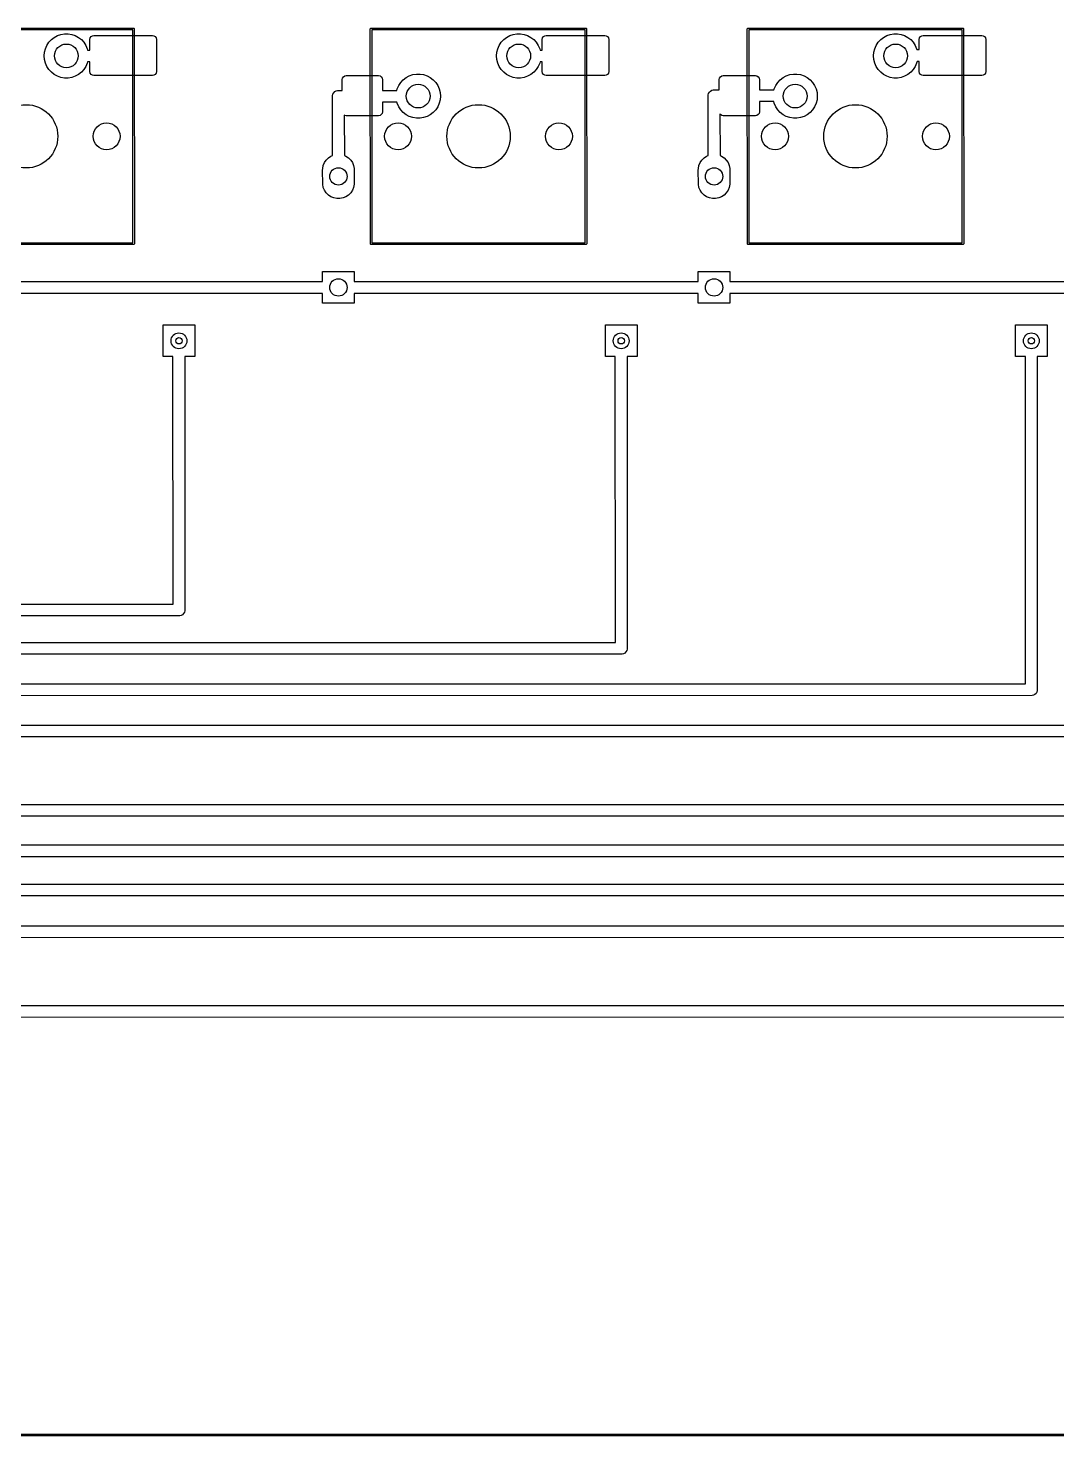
# Model space of a CAD drawing. Extents: x 12 to 499, y -206 to -17.
# Drawn here: x 132.7 to 197.7, y -206.3 to -117.4 of the extents above; entities that cross this region are included whole.
import ezdxf

# ---------------------------------------------------------------- set-up
doc = ezdxf.new("R2010")
doc.units = 0
doc.layers.add('BLACK', color=7, linetype='CONTINUOUS')

msp = doc.modelspace()

# ---------------------------------------------------------------- linework, layer by layer
at = {"layer": 'BLACK', "linetype": 'CONTINUOUS'}
for p, q in [((125.785676, -117.40881), (139.37481, -117.405004)), ((139.37481, -117.405004), (139.393944, -117.40881)), ((154.360676, -117.40881), (167.94981, -117.405004)), ((167.94981, -117.405004), (167.968944, -117.40881)), ((178.173176, -117.40881), (191.76231, -117.405004)), ((191.76231, -117.405004), (191.781444, -117.40881)), ((139.324822, -117.501217), (125.851023, -117.504991)), ((134.025013, -118.300106), (134.181616, -118.129991)), ((134.181616, -118.129991), (134.364083, -117.987971)), ((134.364083, -117.987971), (134.567436, -117.877921)), ((134.567436, -117.877921), (134.78613, -117.802844)), ((134.78613, -117.802844), (135.014199, -117.764786)), ((135.014199, -117.764786), (135.245421, -117.764786)), ((135.245421, -117.764786), (135.47349, -117.802844)), ((135.47349, -117.802844), (135.692184, -117.877921)), ((135.692184, -117.877921), (135.895537, -117.987971)), ((135.895537, -117.987971), (136.078004, -118.129991)), ((136.078004, -118.129991), (136.234607, -118.300106)), ((136.61581, -118.119004), (136.635145, -118.021802)), ((136.61581, -118.786857), (136.61581, -118.119004)), ((136.635145, -118.021802), (136.690205, -117.939399)), ((136.690205, -117.939399), (136.772608, -117.884339)), ((136.772608, -117.884339), (136.86981, -117.865004)), ((136.86981, -117.865004), (140.56181, -117.865004)), ((139.328596, -130.975016), (139.324822, -117.501217)), ((139.393944, -117.40881), (139.421004, -117.43587)), ((139.421004, -117.43587), (139.42481, -131.025004)), ((140.56181, -117.865004), (140.659012, -117.884339)), ((140.659012, -117.884339), (140.741415, -117.939399)), ((140.741415, -117.939399), (140.796475, -118.021802)), ((140.796475, -118.021802), (140.81581, -118.119004)), ((140.81581, -118.119004), (140.81581, -120.151004)), ((154.32981, -117.455004), (154.333616, -117.43587)), ((154.333616, -131.044138), (154.32981, -117.455004)), ((154.333616, -117.43587), (154.360676, -117.40881)), ((167.899822, -117.501217), (154.426023, -117.504991)), ((154.426023, -117.504991), (154.429797, -130.97879)), ((162.600013, -118.300106), (162.756616, -118.129991)), ((162.756616, -118.129991), (162.939083, -117.987971)), ((162.939083, -117.987971), (163.142436, -117.877921)), ((163.142436, -117.877921), (163.36113, -117.802844)), ((163.36113, -117.802844), (163.589199, -117.764786)), ((163.589199, -117.764786), (163.820421, -117.764786)), ((163.820421, -117.764786), (164.04849, -117.802844)), ((164.04849, -117.802844), (164.267184, -117.877921)), ((164.267184, -117.877921), (164.470537, -117.987971)), ((164.470537, -117.987971), (164.653004, -118.129991)), ((164.653004, -118.129991), (164.809607, -118.300106)), ((165.19081, -118.119004), (165.210145, -118.021802)), ((165.19081, -118.786847), (165.19081, -118.119004)), ((165.210145, -118.021802), (165.265205, -117.939399)), ((165.265205, -117.939399), (165.347608, -117.884339)), ((165.347608, -117.884339), (165.44481, -117.865004)), ((165.44481, -117.865004), (169.13681, -117.865004)), ((167.903596, -130.975016), (167.899822, -117.501217)), ((167.968944, -117.40881), (167.996004, -117.43587)), ((167.996004, -117.43587), (167.99981, -131.025004)), ((169.13681, -117.865004), (169.234012, -117.884339)), ((169.234012, -117.884339), (169.316415, -117.939399)), ((169.316415, -117.939399), (169.371475, -118.021802)), ((169.371475, -118.021802), (169.39081, -118.119004)), ((169.39081, -118.119004), (169.39081, -120.151004)), ((178.14231, -117.455004), (178.146116, -117.43587)), ((178.146116, -131.044138), (178.14231, -117.455004)), ((178.146116, -117.43587), (178.173176, -117.40881)), ((191.712322, -117.501217), (178.238523, -117.504991)), ((178.238523, -117.504991), (178.242297, -130.97879)), ((186.412513, -118.300106), (186.569116, -118.129991)), ((186.569116, -118.129991), (186.751583, -117.987971)), ((186.751583, -117.987971), (186.954936, -117.877921)), ((186.954936, -117.877921), (187.17363, -117.802844)), ((187.17363, -117.802844), (187.401699, -117.764786)), ((187.401699, -117.764786), (187.632921, -117.764786)), ((187.632921, -117.764786), (187.86099, -117.802844)), ((187.86099, -117.802844), (188.079684, -117.877921)), ((188.079684, -117.877921), (188.283037, -117.987971)), ((188.283037, -117.987971), (188.465504, -118.129991)), ((188.465504, -118.129991), (188.622107, -118.300106)), ((189.00331, -118.119004), (189.022645, -118.021802)), ((189.00331, -118.761857), (189.00331, -118.119004)), ((189.022645, -118.021802), (189.077705, -117.939399)), ((189.077705, -117.939399), (189.160108, -117.884339)), ((189.160108, -117.884339), (189.25731, -117.865004)), ((189.25731, -117.865004), (192.94931, -117.865004)), ((191.716096, -130.975016), (191.712322, -117.501217)), ((191.781444, -117.40881), (191.808504, -117.43587)), ((191.808504, -117.43587), (191.81231, -131.025004)), ((192.94931, -117.865004), (193.046512, -117.884339)), ((193.046512, -117.884339), (193.128915, -117.939399)), ((193.128915, -117.939399), (193.183975, -118.021802)), ((193.183975, -118.021802), (193.20331, -118.119004)), ((193.20331, -118.119004), (193.20331, -120.151004)), ((133.72981, -119.160004), (133.748904, -118.929572)), ((133.748904, -119.390436), (133.72981, -119.160004)), ((133.748904, -118.929572), (133.805666, -118.705425)), ((133.805666, -118.705425), (133.898547, -118.493678)), ((133.898547, -118.493678), (134.025013, -118.300106)), ((136.234607, -118.300106), (136.361073, -118.493678)), ((136.361073, -118.493678), (136.453954, -118.705425)), ((136.453954, -118.705425), (136.474607, -118.786981)), ((136.474607, -118.786981), (136.61581, -118.786857)), ((162.30481, -119.160004), (162.323904, -118.929572)), ((162.323904, -119.390436), (162.30481, -119.160004)), ((162.323904, -118.929572), (162.380666, -118.705425)), ((162.380666, -118.705425), (162.473547, -118.493678)), ((162.473547, -118.493678), (162.600013, -118.300106)), ((164.809607, -118.300106), (164.936073, -118.493678)), ((164.936073, -118.493678), (165.028954, -118.705425)), ((165.028954, -118.705425), (165.049604, -118.786973)), ((165.049604, -118.786973), (165.19081, -118.786847)), ((186.11731, -119.160004), (186.136404, -118.929572)), ((186.136404, -119.390436), (186.11731, -119.160004)), ((186.136404, -118.929572), (186.193166, -118.705425)), ((186.193166, -118.705425), (186.286047, -118.493678)), ((186.286047, -118.493678), (186.412513, -118.300106)), ((188.622107, -118.300106), (188.748573, -118.493678)), ((188.748573, -118.493678), (188.841454, -118.705425)), ((188.841454, -118.705425), (188.855777, -118.761987)), ((188.855777, -118.761987), (189.00331, -118.761857)), ((133.805666, -119.614583), (133.748904, -119.390436)), ((133.898547, -119.82633), (133.805666, -119.614583)), ((134.025013, -120.019902), (133.898547, -119.82633)), ((134.181616, -120.190017), (134.025013, -120.019902)), ((136.234607, -120.019902), (136.078004, -120.190017)), ((136.361073, -119.82633), (136.234607, -120.019902)), ((136.453954, -119.614583), (136.361073, -119.82633)), ((136.474406, -119.533817), (136.453954, -119.614583)), ((136.61581, -119.533692), (136.474406, -119.533817)), ((136.61581, -120.151004), (136.61581, -119.533692)), ((162.380666, -119.614583), (162.323904, -119.390436)), ((162.473547, -119.82633), (162.380666, -119.614583)), ((162.600013, -120.019902), (162.473547, -119.82633)), ((162.756616, -120.190017), (162.600013, -120.019902)), ((164.809607, -120.019902), (164.653004, -120.190017)), ((164.936073, -119.82633), (164.809607, -120.019902)), ((165.028954, -119.614583), (164.936073, -119.82633)), ((165.049408, -119.533809), (165.028954, -119.614583)), ((165.19081, -119.533683), (165.049408, -119.533809)), ((165.19081, -120.151004), (165.19081, -119.533683)), ((186.193166, -119.614583), (186.136404, -119.390436)), ((186.286047, -119.82633), (186.193166, -119.614583)), ((186.412513, -120.019902), (186.286047, -119.82633)), ((186.569116, -120.190017), (186.412513, -120.019902)), ((188.622107, -120.019902), (188.465504, -120.190017)), ((188.748573, -119.82633), (188.622107, -120.019902)), ((188.841454, -119.614583), (188.748573, -119.82633)), ((188.868239, -119.508811), (188.841454, -119.614583)), ((189.00331, -119.508692), (188.868239, -119.508811)), ((189.00331, -120.151004), (189.00331, -119.508692)), ((134.364083, -120.332037), (134.181616, -120.190017)), ((134.567436, -120.442087), (134.364083, -120.332037)), ((134.78613, -120.517164), (134.567436, -120.442087)), ((135.014199, -120.555222), (134.78613, -120.517164)), ((135.245421, -120.555222), (135.014199, -120.555222)), ((135.47349, -120.517164), (135.245421, -120.555222)), ((135.692184, -120.442087), (135.47349, -120.517164)), ((135.895537, -120.332037), (135.692184, -120.442087)), ((136.078004, -120.190017), (135.895537, -120.332037)), ((136.635145, -120.248206), (136.61581, -120.151004)), ((136.690205, -120.330609), (136.635145, -120.248206)), ((136.772608, -120.385669), (136.690205, -120.330609)), ((136.86981, -120.405004), (136.772608, -120.385669)), ((140.56181, -120.405004), (136.86981, -120.405004)), ((140.659012, -120.385669), (140.56181, -120.405004)), ((140.741415, -120.330609), (140.659012, -120.385669)), ((140.796475, -120.248206), (140.741415, -120.330609)), ((140.81581, -120.151004), (140.796475, -120.248206)), ((152.55881, -120.659004), (152.578145, -120.561802)), ((152.55881, -121.338424), (152.55881, -120.659004)), ((152.578145, -120.561802), (152.633205, -120.479399)), ((152.633205, -120.479399), (152.715608, -120.424339)), ((152.715608, -120.424339), (152.81281, -120.405004)), ((152.81281, -120.405004), (154.84481, -120.405004)), ((154.84481, -120.405004), (154.942012, -120.424339)), ((154.942012, -120.424339), (155.024415, -120.479399)), ((155.024415, -120.479399), (155.079475, -120.561802)), ((155.079475, -120.561802), (155.09881, -120.659004)), ((155.09881, -120.659004), (155.09881, -121.336822)), ((156.123547, -121.033678), (156.250013, -120.840106)), ((156.250013, -120.840106), (156.406616, -120.669991)), ((156.406616, -120.669991), (156.589083, -120.527971)), ((156.589083, -120.527971), (156.792436, -120.417921)), ((156.792436, -120.417921), (157.01113, -120.342844)), ((157.01113, -120.342844), (157.239199, -120.304786)), ((157.239199, -120.304786), (157.470421, -120.304786)), ((157.470421, -120.304786), (157.69849, -120.342844)), ((157.69849, -120.342844), (157.917184, -120.417921)), ((157.917184, -120.417921), (158.120537, -120.527971)), ((158.120537, -120.527971), (158.303004, -120.669991)), ((158.303004, -120.669991), (158.459607, -120.840106)), ((158.459607, -120.840106), (158.586073, -121.033678)), ((162.939083, -120.332037), (162.756616, -120.190017)), ((163.142436, -120.442087), (162.939083, -120.332037)), ((163.36113, -120.517164), (163.142436, -120.442087)), ((163.589199, -120.555222), (163.36113, -120.517164)), ((163.820421, -120.555222), (163.589199, -120.555222)), ((164.04849, -120.517164), (163.820421, -120.555222)), ((164.267184, -120.442087), (164.04849, -120.517164)), ((164.470537, -120.332037), (164.267184, -120.442087)), ((164.653004, -120.190017), (164.470537, -120.332037)), ((165.210145, -120.248206), (165.19081, -120.151004)), ((165.265205, -120.330609), (165.210145, -120.248206)), ((165.347608, -120.385669), (165.265205, -120.330609)), ((165.44481, -120.405004), (165.347608, -120.385669)), ((169.13681, -120.405004), (165.44481, -120.405004)), ((169.234012, -120.385669), (169.13681, -120.405004)), ((169.316415, -120.330609), (169.234012, -120.385669)), ((169.371475, -120.248206), (169.316415, -120.330609)), ((169.39081, -120.151004), (169.371475, -120.248206)), ((176.37131, -120.659004), (176.390645, -120.561802)), ((176.37131, -121.302481), (176.37131, -120.659004)), ((176.390645, -120.561802), (176.445705, -120.479399)), ((176.445705, -120.479399), (176.528108, -120.424339)), ((176.528108, -120.424339), (176.62531, -120.405004)), ((176.62531, -120.405004), (178.65731, -120.405004)), ((178.65731, -120.405004), (178.754512, -120.424339)), ((178.754512, -120.424339), (178.836915, -120.479399)), ((178.836915, -120.479399), (178.891975, -120.561802)), ((178.891975, -120.561802), (178.91131, -120.659004)), ((178.91131, -120.659004), (178.91131, -121.302028)), ((179.936047, -121.033678), (180.062513, -120.840106)), ((180.062513, -120.840106), (180.219116, -120.669991)), ((180.219116, -120.669991), (180.401583, -120.527971)), ((180.401583, -120.527971), (180.604936, -120.417921)), ((180.604936, -120.417921), (180.82363, -120.342844)), ((180.82363, -120.342844), (181.051699, -120.304786)), ((181.051699, -120.304786), (181.282921, -120.304786)), ((181.282921, -120.304786), (181.51099, -120.342844)), ((181.51099, -120.342844), (181.729684, -120.417921)), ((181.729684, -120.417921), (181.933037, -120.527971)), ((181.933037, -120.527971), (182.115504, -120.669991)), ((182.115504, -120.669991), (182.272107, -120.840106)), ((182.272107, -120.840106), (182.398573, -121.033678)), ((186.751583, -120.332037), (186.569116, -120.190017)), ((186.954936, -120.442087), (186.751583, -120.332037)), ((187.17363, -120.517164), (186.954936, -120.442087)), ((187.401699, -120.555222), (187.17363, -120.517164)), ((187.632921, -120.555222), (187.401699, -120.555222)), ((187.86099, -120.517164), (187.632921, -120.555222)), ((188.079684, -120.442087), (187.86099, -120.517164)), ((188.283037, -120.332037), (188.079684, -120.442087)), ((188.465504, -120.190017), (188.283037, -120.332037)), ((189.022645, -120.248206), (189.00331, -120.151004)), ((189.077705, -120.330609), (189.022645, -120.248206)), ((189.160108, -120.385669), (189.077705, -120.330609)), ((189.25731, -120.405004), (189.160108, -120.385669)), ((192.94931, -120.405004), (189.25731, -120.405004)), ((193.046512, -120.385669), (192.94931, -120.405004)), ((193.128915, -120.330609), (193.046512, -120.385669)), ((193.183975, -120.248206), (193.128915, -120.330609)), ((193.20331, -120.151004), (193.183975, -120.248206)), ((151.941058, -121.7104), (151.944266, -121.661453)), ((151.943405, -125.452177), (151.941058, -121.7104)), ((151.944266, -121.661453), (151.969603, -121.566894)), ((151.969603, -121.566894), (152.01855, -121.482114)), ((152.01855, -121.482114), (152.087772, -121.412892)), ((152.087772, -121.412892), (152.172552, -121.363945)), ((152.172552, -121.363945), (152.267111, -121.338608)), ((152.267111, -121.338608), (152.55881, -121.338424)), ((155.09881, -121.336822), (156.007666, -121.336249)), ((156.007666, -121.336249), (156.030666, -121.245425)), ((156.030666, -121.245425), (156.123547, -121.033678)), ((158.586073, -121.033678), (158.678954, -121.245425)), ((158.678954, -121.245425), (158.735716, -121.469572)), ((158.735716, -121.469572), (158.75481, -121.700004)), ((158.75481, -121.700004), (158.735716, -121.930436)), ((175.671058, -121.675004), (175.674266, -121.626057)), ((175.673411, -125.452175), (175.671058, -121.675004)), ((175.674266, -121.626057), (175.699603, -121.531498)), ((175.699603, -121.531498), (175.74855, -121.446718)), ((175.74855, -121.446718), (175.817772, -121.377496)), ((175.817772, -121.377496), (175.902552, -121.328549)), ((175.902552, -121.328549), (175.997111, -121.303212)), ((175.997111, -121.303212), (176.37131, -121.302481)), ((178.91131, -121.302028), (179.82904, -121.301204)), ((179.82904, -121.301204), (179.843166, -121.245425)), ((179.843166, -121.245425), (179.936047, -121.033678)), ((182.398573, -121.033678), (182.491454, -121.245425)), ((182.491454, -121.245425), (182.548216, -121.469572)), ((182.548216, -121.469572), (182.56731, -121.700004)), ((182.56731, -121.700004), (182.548216, -121.930436)), ((155.09881, -122.691004), (155.079475, -122.788206)), ((156.012556, -122.083069), (155.09881, -122.083645)), ((155.09881, -122.083645), (155.09881, -122.691004)), ((156.030666, -122.154583), (156.012556, -122.083069)), ((156.123547, -122.36633), (156.030666, -122.154583)), ((156.250013, -122.559902), (156.123547, -122.36633)), ((156.406616, -122.730017), (156.250013, -122.559902)), ((156.589083, -122.872037), (156.406616, -122.730017)), ((158.303004, -122.730017), (158.120537, -122.872037)), ((158.459607, -122.559902), (158.303004, -122.730017)), ((158.586073, -122.36633), (158.459607, -122.559902)), ((158.678954, -122.154583), (158.586073, -122.36633)), ((158.735716, -121.930436), (158.678954, -122.154583)), ((178.91131, -122.691004), (178.891975, -122.788206)), ((179.816188, -122.048052), (178.91131, -122.048864)), ((178.91131, -122.048864), (178.91131, -122.691004)), ((179.843166, -122.154583), (179.816188, -122.048052)), ((179.936047, -122.36633), (179.843166, -122.154583)), ((180.062513, -122.559902), (179.936047, -122.36633)), ((180.219116, -122.730017), (180.062513, -122.559902)), ((180.401583, -122.872037), (180.219116, -122.730017)), ((182.115504, -122.730017), (181.933037, -122.872037)), ((182.272107, -122.559902), (182.115504, -122.730017)), ((182.398573, -122.36633), (182.272107, -122.559902)), ((182.491454, -122.154583), (182.398573, -122.36633)), ((182.548216, -121.930436), (182.491454, -122.154583)), ((152.715608, -122.925669), (152.688631, -122.907644)), ((152.688631, -122.907644), (152.690228, -125.452806)), ((152.81281, -122.945004), (152.715608, -122.925669)), ((154.84481, -122.945004), (152.81281, -122.945004)), ((154.942012, -122.925669), (154.84481, -122.945004)), ((155.024415, -122.870609), (154.942012, -122.925669)), ((155.079475, -122.788206), (155.024415, -122.870609)), ((156.792436, -122.982087), (156.589083, -122.872037)), ((157.01113, -123.057164), (156.792436, -122.982087)), ((157.239199, -123.095222), (157.01113, -123.057164)), ((157.470421, -123.095222), (157.239199, -123.095222)), ((157.69849, -123.057164), (157.470421, -123.095222)), ((157.917184, -122.982087), (157.69849, -123.057164)), ((158.120537, -122.872037), (157.917184, -122.982087)), ((176.445705, -122.870609), (176.4186, -122.830043)), ((176.4186, -122.830043), (176.420234, -125.452808)), ((176.528108, -122.925669), (176.445705, -122.870609)), ((176.62531, -122.945004), (176.528108, -122.925669)), ((178.65731, -122.945004), (176.62531, -122.945004)), ((178.754512, -122.925669), (178.65731, -122.945004)), ((178.836915, -122.870609), (178.754512, -122.925669)), ((178.891975, -122.788206), (178.836915, -122.870609)), ((180.604936, -122.982087), (180.401583, -122.872037)), ((180.82363, -123.057164), (180.604936, -122.982087)), ((181.051699, -123.095222), (180.82363, -123.057164)), ((181.282921, -123.095222), (181.051699, -123.095222)), ((181.51099, -123.057164), (181.282921, -123.095222)), ((181.729684, -122.982087), (181.51099, -123.057164)), ((181.933037, -122.872037), (181.729684, -122.982087)), ((151.316058, -126.375), (151.320873, -126.276983)), ((151.320873, -126.276983), (151.359118, -126.084715)), ((151.359118, -126.084715), (151.434137, -125.903603)), ((151.434137, -125.903603), (151.543048, -125.740607)), ((151.543048, -125.740607), (151.681665, -125.60199)), ((151.681665, -125.60199), (151.844661, -125.493079)), ((151.844661, -125.493079), (151.943405, -125.452177)), ((152.690228, -125.452806), (152.787455, -125.493079)), ((152.787455, -125.493079), (152.950451, -125.60199)), ((152.950451, -125.60199), (153.089068, -125.740607)), ((153.089068, -125.740607), (153.197979, -125.903603)), ((153.197979, -125.903603), (153.272998, -126.084715)), ((153.272998, -126.084715), (153.311243, -126.276983)), ((153.311243, -126.276983), (153.316058, -127.175)), ((175.046058, -126.375), (175.050873, -126.276983)), ((175.050873, -126.276983), (175.089118, -126.084715)), ((175.089118, -126.084715), (175.164137, -125.903603)), ((175.164137, -125.903603), (175.273048, -125.740607)), ((175.273048, -125.740607), (175.411665, -125.60199)), ((175.411665, -125.60199), (175.574661, -125.493079)), ((175.574661, -125.493079), (175.673411, -125.452175)), ((176.420234, -125.452808), (176.517455, -125.493079)), ((176.517455, -125.493079), (176.680451, -125.60199)), ((176.680451, -125.60199), (176.819068, -125.740607)), ((176.819068, -125.740607), (176.927979, -125.903603)), ((176.927979, -125.903603), (177.002998, -126.084715)), ((177.002998, -126.084715), (177.041243, -126.276983)), ((177.041243, -126.276983), (177.046058, -127.175)), ((151.320873, -127.273017), (151.316058, -126.375)), ((153.316058, -127.175), (153.311243, -127.273017)), ((175.050873, -127.273017), (175.046058, -126.375)), ((177.046058, -127.175), (177.041243, -127.273017)), ((151.359118, -127.465285), (151.320873, -127.273017)), ((151.434137, -127.646397), (151.359118, -127.465285)), ((151.543048, -127.809393), (151.434137, -127.646397)), ((151.681665, -127.94801), (151.543048, -127.809393)), ((151.844661, -128.056921), (151.681665, -127.94801)), ((152.025773, -128.13194), (151.844661, -128.056921)), ((152.787455, -128.056921), (152.606343, -128.13194)), ((152.950451, -127.94801), (152.787455, -128.056921)), ((153.089068, -127.809393), (152.950451, -127.94801)), ((153.197979, -127.646397), (153.089068, -127.809393)), ((153.272998, -127.465285), (153.197979, -127.646397)), ((153.311243, -127.273017), (153.272998, -127.465285)), ((175.089118, -127.465285), (175.050873, -127.273017)), ((175.164137, -127.646397), (175.089118, -127.465285)), ((175.273048, -127.809393), (175.164137, -127.646397)), ((175.411665, -127.94801), (175.273048, -127.809393)), ((175.574661, -128.056921), (175.411665, -127.94801)), ((175.755773, -128.13194), (175.574661, -128.056921)), ((176.517455, -128.056921), (176.336343, -128.13194)), ((176.680451, -127.94801), (176.517455, -128.056921)), ((176.819068, -127.809393), (176.680451, -127.94801)), ((176.927979, -127.646397), (176.819068, -127.809393)), ((177.002998, -127.465285), (176.927979, -127.646397)), ((177.041243, -127.273017), (177.002998, -127.465285)), ((152.218041, -128.170185), (152.025773, -128.13194)), ((152.414075, -128.170185), (152.218041, -128.170185)), ((152.606343, -128.13194), (152.414075, -128.170185)), ((175.948041, -128.170185), (175.755773, -128.13194)), ((176.144075, -128.170185), (175.948041, -128.170185)), ((176.336343, -128.13194), (176.144075, -128.170185)), ((139.393944, -131.071198), (125.80481, -131.075004)), ((125.854797, -130.97879), (139.328596, -130.975016)), ((139.421004, -131.044138), (139.393944, -131.071198)), ((139.42481, -131.025004), (139.421004, -131.044138)), ((154.360676, -131.071198), (154.333616, -131.044138)), ((154.37981, -131.075004), (154.360676, -131.071198)), ((167.968944, -131.071198), (154.37981, -131.075004)), ((154.429797, -130.97879), (167.903596, -130.975016)), ((167.996004, -131.044138), (167.968944, -131.071198)), ((167.99981, -131.025004), (167.996004, -131.044138)), ((178.173176, -131.071198), (178.146116, -131.044138)), ((178.19231, -131.075004), (178.173176, -131.071198)), ((191.781444, -131.071198), (178.19231, -131.075004)), ((178.242297, -130.97879), (191.716096, -130.975016)), ((191.808504, -131.044138), (191.781444, -131.071198)), ((191.81231, -131.025004), (191.808504, -131.044138)), ((124.736058, -133.41809), (151.316058, -133.415112)), ((151.316058, -133.415112), (151.316058, -132.79)), ((151.316058, -132.79), (153.316058, -132.79)), ((153.316058, -132.79), (153.316058, -133.417829)), ((153.316058, -133.417829), (161.161058, -133.415)), ((161.161058, -133.415), (161.194102, -133.417165)), ((161.194102, -133.417165), (161.364468, -133.415)), ((161.364468, -133.415), (161.41309, -133.418186)), ((161.41309, -133.418186), (175.046058, -133.415217)), ((175.046058, -133.415217), (175.046058, -132.79)), ((175.046058, -132.79), (177.046058, -132.79)), ((177.046058, -132.79), (177.046058, -133.418063)), ((177.046058, -133.418063), (198.306058, -133.415137)), ((151.316058, -134.161909), (124.736058, -134.164887)), ((151.316058, -134.79), (151.316058, -134.161909)), ((161.112646, -134.161827), (153.316058, -134.164639)), ((153.316058, -134.164639), (153.316058, -134.79)), ((161.161058, -134.165), (161.112646, -134.161827)), ((161.331423, -134.162834), (161.161058, -134.165)), ((161.364468, -134.165), (161.331423, -134.162834)), ((175.046058, -134.16202), (161.364468, -134.165)), ((175.046058, -134.79), (175.046058, -134.16202)), ((198.306058, -134.161936), (177.046058, -134.164862)), ((177.046058, -134.164862), (177.046058, -134.79)), ((153.316058, -134.79), (151.316058, -134.79)), ((177.046058, -134.79), (175.046058, -134.79)), ((141.24, -138.16), (141.24, -136.16)), ((141.24, -136.16), (143.24, -136.16)), ((143.24, -136.16), (143.24, -138.16)), ((169.18, -138.16), (169.18, -136.16)), ((169.18, -136.16), (171.18, -136.16)), ((171.18, -136.16), (171.18, -138.16)), ((195.088, -138.16), (195.088, -136.16)), ((195.088, -136.16), (197.088, -136.16)), ((197.088, -136.16), (197.088, -138.16)), ((141.865188, -138.16), (141.24, -138.16)), ((141.868128, -153.797059), (141.865188, -138.16)), ((143.24, -138.16), (142.611989, -138.16)), ((142.611989, -138.16), (142.615, -154.172039)), ((169.805165, -138.16), (169.18, -138.16)), ((169.808138, -156.216015), (169.805165, -138.16)), ((171.18, -138.16), (170.551965, -138.16)), ((170.551965, -138.16), (170.555, -156.591)), ((195.713145, -138.16), (195.088, -138.16)), ((195.716146, -158.833681), (195.713145, -138.16)), ((197.088, -138.16), (196.459944, -138.16)), ((196.459944, -138.16), (196.463, -159.208671)), ((84.277587, -153.800189), (141.868128, -153.797059)), ((142.288947, -154.543831), (84.277587, -154.546984)), ((142.383506, -154.518494), (142.288947, -154.543831)), ((142.468286, -154.469547), (142.383506, -154.518494)), ((142.537508, -154.400325), (142.468286, -154.469547)), ((142.586455, -154.315545), (142.537508, -154.400325)), ((142.611792, -154.220986), (142.586455, -154.315545)), ((142.615, -154.172039), (142.611792, -154.220986)), ((94.93699, -156.219163), (169.808138, -156.216015)), ((170.228947, -156.962792), (94.93699, -156.965957)), ((170.323506, -156.937455), (170.228947, -156.962792)), ((170.408286, -156.888508), (170.323506, -156.937455)), ((170.477508, -156.819286), (170.408286, -156.888508)), ((170.526455, -156.734506), (170.477508, -156.819286)), ((170.551792, -156.639947), (170.526455, -156.734506)), ((170.555, -156.591), (170.551792, -156.639947)), ((84.277587, -158.836849), (195.716146, -158.833681)), ((196.463, -159.208671), (196.459792, -159.257618)), ((196.136947, -159.580463), (84.277587, -159.583642)), ((196.231506, -159.555126), (196.136947, -159.580463)), ((196.316286, -159.506179), (196.231506, -159.555126)), ((196.385508, -159.436957), (196.316286, -159.506179)), ((196.434455, -159.352177), (196.385508, -159.436957)), ((196.459792, -159.257618), (196.434455, -159.352177)), ((94.93699, -161.441538), (202.320152, -161.438371)), ((202.740947, -162.185153), (94.93699, -162.188331)), ((84.277587, -166.449838), (292.236162, -166.446652)), ((292.656947, -167.193439), (84.277587, -167.196631)), ((94.93699, -169.010329), (337.956165, -169.007139)), ((338.376947, -169.753927), (94.93699, -169.757121)), ((84.277587, -171.490045), (397.900168, -171.486851)), ((398.320947, -172.23364), (84.277587, -172.236837)), ((94.93699, -174.126714), (424.824171, -174.12352)), ((425.244947, -174.870309), (94.93699, -174.873507)), ((84.277587, -179.159975), (486.800185, -179.156778)), ((487.220947, -179.903568), (84.277587, -179.906768)), ((499.256134, -206.346194), (12, -206.35)), ((12.049999, -206.253805), (499.190804, -206.25))]:
    msp.add_line(p, q, dxfattribs=at)
at = {"layer": 'BLACK'}
for centre, radius in [((135.12981, -119.160004), 0.75), ((163.70481, -119.160004), 0.75), ((187.51731, -119.160004), 0.75), ((157.35481, -121.700004), 0.75), ((181.16731, -121.700004), 0.75), ((132.58981, -124.240004), 2), ((161.16481, -124.240004), 2), ((184.97731, -124.240004), 2), ((137.66981, -124.240004), 0.85), ((156.08481, -124.240004), 0.85), ((166.24481, -124.240004), 0.85), ((179.89731, -124.240004), 0.85), ((190.05731, -124.240004), 0.85), ((152.316058, -126.775), 0.55), ((176.046058, -126.775), 0.55), ((152.316058, -133.79), 0.55), ((176.046058, -133.79), 0.55), ((142.24, -137.16), 0.5), ((142.24, -137.16), 0.2), ((142.24, -137.16), 0.2), ((170.18, -137.16), 0.5), ((170.18, -137.16), 0.2), ((170.18, -137.16), 0.2), ((196.088, -137.16), 0.5), ((196.088, -137.16), 0.2), ((196.088, -137.16), 0.2)]:
    msp.add_circle(centre, radius, dxfattribs=at)

doc.saveas('drawing.dxf')
